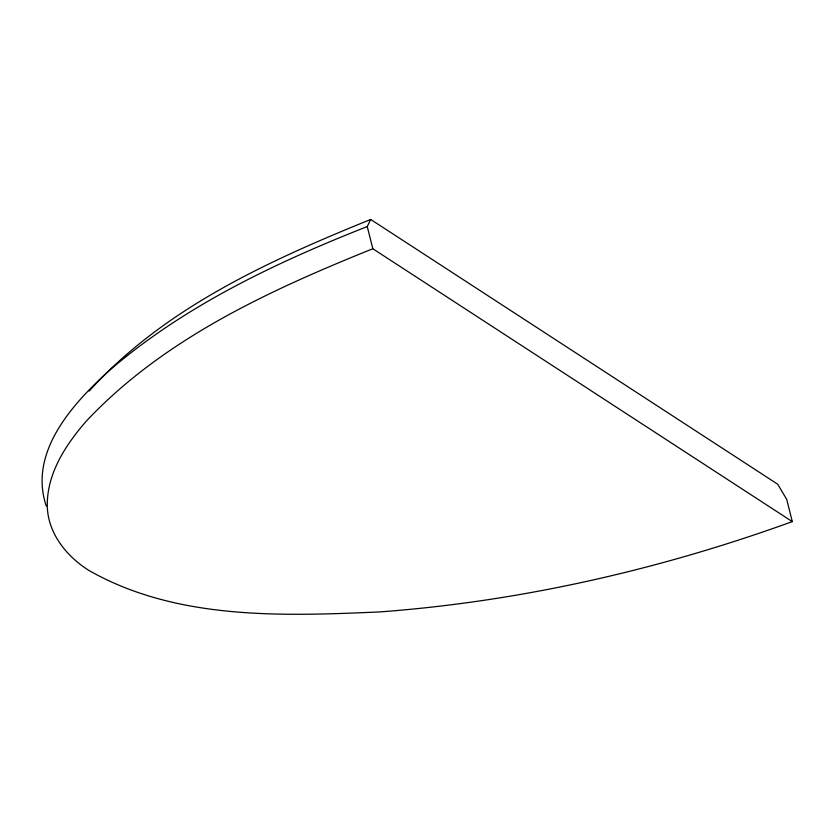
<?xml version="1.0" encoding="UTF-8"?>
<svg xmlns="http://www.w3.org/2000/svg" width="834" height="834" viewBox="0 0 834 834"><rect width="100%" height="100%" fill="white"/><g stroke="black" fill="none" stroke-linecap="round" stroke-linejoin="round"><path stroke-width="1.25" d="M372.829 248.74L367.252 226.556L370.692 219.446L777.684 484.2L786.723 499.43L792.3 521.615C659.558 569.643 520.541 601.47 379.647 611.927C282.413 616.18 176.547 620.215 89.123 570.571C66.491 556.434 47.35 532.79 47.277 505.018C47.173 472.888 65.99 444.491 86.309 421.107C163.787 338.687 269.538 290.368 372.829 248.74L792.3 521.615M89.217 391.052C164.037 308.132 268.996 260.677 370.692 219.446M367.252 226.556C276.283 262.408 186.013 305.108 111.068 368.972C73.778 402.405 27.897 451.705 46.297 506.092"/></g></svg>
